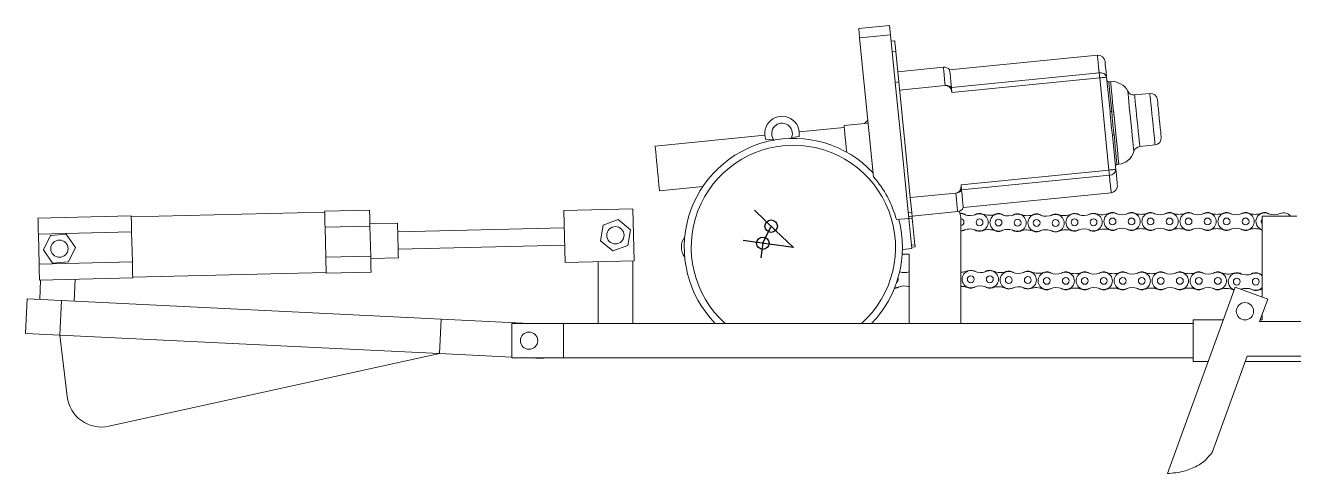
# Model space of a CAD drawing. Header units: millimetres. Extents: x 0 to 1189, y 0 to 841.
# Drawn here: x 878.4 to 951.8, y 421.9 to 447.8 of the extents above; entities that cross this region are included whole.
import ezdxf

# ---------------------------------------------------------------- set-up
doc = ezdxf.new("R2010")
doc.units = ezdxf.units.MM
doc.linetypes.add('CENTERX2', pattern=[20.32, 12.7, -2.54, 2.54, -2.54])

msp = doc.modelspace()

# ---------------------------------------------------------------- linework, layer by layer
at = {"color": 7, "linetype": 'Continuous', "lineweight": 15}
for p, q in [((926.657, 447.665), (928.448, 447.843)), ((928.502, 447.302), (928.448, 447.843)), ((926.711, 447.124), (926.657, 447.665)), ((926.711, 447.124), (928.502, 447.302)), ((927.513, 439.071), (926.711, 447.124)), ((928.776, 444.545), (928.502, 447.302)), ((928.738, 446.952), (928.539, 446.932)), ((928.6, 446.316), (928.799, 446.336)), ((928.799, 446.336), (928.975, 444.564)), ((940.479, 446.112), (931.921, 445.259)), ((931.557, 445.424), (928.916, 445.161)), ((932.022, 444.246), (940.58, 445.098)), ((928.776, 444.544), (928.975, 444.564)), ((928.776, 444.545), (928.776, 444.544)), ((928.776, 444.544), (929.153, 440.763)), ((928.975, 444.564), (929.362, 440.683)), ((931.663, 444.36), (929.022, 444.097)), ((940.609, 444.802), (932.052, 443.949)), ((941.141, 439.461), (940.609, 444.802)), ((941.007, 444.841), (941.204, 442.868)), ((941.239, 444.58), (941.135, 444.569)), ((943.513, 443.902), (942.63, 443.814)), ((927.203, 442.177), (925.81, 442.038)), ((921.224, 441.481), (914.874, 440.848)), ((921.289, 441.21), (921.715, 441.253)), ((921.773, 441.179), (921.715, 441.253)), ((922.776, 441.359), (923.203, 441.401)), ((925.82, 441.938), (923.214, 441.679)), ((941.343, 441.475), (941.539, 439.501)), ((929.561, 436.666), (929.153, 440.763)), ((929.362, 440.683), (929.643, 437.867)), ((942.927, 440.828), (943.81, 440.916)), ((941.611, 439.793), (941.715, 439.803)), ((927.408, 439.383), (927.481, 439.39)), ((932.583, 438.609), (941.141, 439.461)), ((941.171, 439.165), (932.613, 438.312)), ((915.132, 438.261), (917.635, 438.51)), ((932.283, 438.13), (929.643, 437.867)), ((929.643, 437.867), (929.729, 437.002)), ((932.714, 437.299), (941.272, 438.151)), ((884.549, 436.815), (879.15, 436.684)), ((895.747, 437.035), (884.55, 436.765)), ((898.345, 437.147), (895.745, 437.085)), ((913.589, 437.215), (909.591, 437.119)), ((909.663, 434.119), (909.591, 437.119)), ((913.662, 434.216), (913.589, 437.215)), ((929.53, 436.982), (929.729, 437.002)), ((929.749, 436.802), (932.389, 437.065)), ((898.367, 436.219), (895.768, 436.157)), ((895.768, 436.157), (895.81, 434.414)), ((899.963, 436.386), (898.364, 436.348)), ((898.367, 436.219), (898.409, 434.476)), ((909.615, 436.119), (899.976, 435.886)), ((911.864, 436.278), (911.711, 435.367)), ((912.729, 436.601), (911.864, 436.278)), ((913.442, 436.013), (912.729, 436.601)), ((928.842, 436.594), (929.561, 436.666)), ((929.749, 436.803), (929.55, 436.783)), ((929.76, 436.684), (929.561, 436.665)), ((929.736, 434.914), (929.561, 436.666)), ((929.915, 435.13), (929.76, 436.684)), ((932.576, 436.588), (932.576, 430.588)), ((950.016, 432.109), (950.016, 436.788)), ((952.016, 436.788), (950.016, 436.788)), ((884.571, 435.887), (879.173, 435.756)), ((879.173, 435.756), (879.215, 434.013)), ((879.867, 435.673), (879.473, 434.838)), ((880.788, 435.749), (879.867, 435.673)), ((881.314, 434.99), (880.788, 435.749)), ((884.571, 435.887), (884.613, 434.144)), ((911.711, 435.367), (912.423, 434.779)), ((913.289, 435.102), (913.442, 436.013)), ((949.955, 436.006), (950.016, 435.985)), ((879.473, 434.838), (879.999, 434.078)), ((880.92, 434.155), (881.314, 434.99)), ((900, 434.887), (909.639, 435.119)), ((912.423, 434.779), (913.289, 435.102)), ((929.188, 434.86), (929.736, 434.914)), ((929.716, 435.11), (929.915, 435.13)), ((929.927, 435.011), (929.728, 434.992)), ((884.613, 434.144), (879.215, 434.013)), ((879.999, 434.078), (880.92, 434.155)), ((898.409, 434.476), (895.81, 434.414)), ((898.412, 434.348), (900.012, 434.387)), ((913.662, 434.216), (909.663, 434.119)), ((911.576, 430.588), (911.576, 434.166)), ((913.576, 430.588), (913.576, 434.214)), ((929.177, 434.588), (929.576, 434.588)), ((929.576, 434.588), (929.576, 430.588)), ((884.636, 433.216), (879.237, 433.085)), ((884.634, 433.266), (895.831, 433.536)), ((898.431, 433.548), (895.832, 433.486)), ((928.947, 433.142), (928.934, 433.211)), ((929.03, 433.578), (929.05, 433.564)), ((929.539, 433.562), (929.576, 433.586)), ((879.303, 433.087), (879.249, 431.966)), ((881.308, 433.135), (881.246, 431.869)), ((929.576, 432.698), (929.539, 432.722)), ((948.458, 432.676), (944.531, 421.888)), ((948.395, 432.505), (948.329, 432.53)), ((948.458, 432.676), (950.337, 431.992)), ((948.847, 432.582), (948.801, 432.552)), ((878.517, 432.001), (878.42, 430.004)), ((878.517, 432.001), (880.515, 431.904)), ((880.515, 431.904), (880.418, 429.907)), ((902.489, 430.836), (880.515, 431.904)), ((949.862, 430.688), (950.337, 431.992)), ((950.016, 430.788), (950.016, 431.111)), ((902.489, 430.836), (902.392, 428.838)), ((907.601, 430.588), (902.489, 430.836)), ((906.576, 430.588), (906.576, 428.588)), ((909.576, 430.588), (906.576, 430.588)), ((909.576, 430.588), (909.576, 428.588)), ((909.576, 430.588), (946.016, 430.588)), ((946.016, 430.788), (946.016, 428.388)), ((946.016, 430.788), (947.77, 430.788)), ((954.134, 430.688), (949.862, 430.688)), ((949.899, 430.788), (950.016, 430.788)), ((878.42, 430.004), (880.418, 429.907)), ((902.392, 428.838), (880.418, 429.907)), ((880.838, 426.353), (880.418, 429.907)), ((902.392, 428.838), (883.253, 424.634)), ((906.576, 428.635), (902.392, 428.838)), ((909.576, 428.588), (906.576, 428.588)), ((908.385, 428.547), (907.552, 428.588)), ((908.387, 428.588), (908.385, 428.547)), ((909.576, 428.588), (946.016, 428.588)), ((946.016, 428.388), (946.897, 428.388)), ((947.108, 423.12), (949.134, 428.688)), ((949.025, 428.388), (956.016, 428.388)), ((949.134, 428.688), (954.134, 428.688))]:
    msp.add_line(p, q, dxfattribs=at)
at = {"color": 7, "linetype": 'CENTERX2'}
for p, q in [((921.848, 435.97), (920.617, 437.148)), ((921.11, 435.227), (921.588, 436.219)), ((921.467, 435.179), (919.966, 435.383)), ((922.875, 434.988), (921.848, 435.97)), ((921.11, 435.227), (920.994, 434.375)), ((922.875, 434.988), (921.467, 435.179))]:
    msp.add_line(p, q, dxfattribs=at)
at = {"color": 7, "linetype": 'Continuous', "lineweight": 15, "flags": 128}
for points in [[(928.738, 446.952), (928.74, 446.931), (928.748, 446.852), (928.761, 446.718), (928.778, 446.542), (928.799, 446.336)], [(940.916, 445.753), (940.92, 445.715), (940.931, 445.602), (940.95, 445.415), (940.975, 445.16), (941.007, 444.841)], [(932.022, 444.246), (931.99, 444.571), (931.963, 444.838), (931.943, 445.042), (931.929, 445.181), (931.922, 445.251), (931.921, 445.259)], [(940.58, 445.098), (940.583, 445.069), (940.586, 445.036), (940.589, 445.001), (940.593, 444.964), (940.597, 444.925), (940.601, 444.885), (940.605, 444.843), (940.609, 444.802)], [(932.052, 443.949), (932.047, 443.991), (932.043, 444.032), (932.039, 444.073), (932.035, 444.112), (932.032, 444.149), (932.028, 444.184), (932.025, 444.216), (932.022, 444.246)], [(941.007, 444.841), (941, 444.84), (940.977, 444.838), (940.94, 444.835), (940.891, 444.83), (940.83, 444.824), (940.762, 444.817), (940.687, 444.809), (940.609, 444.802)], [(943.95, 443.543), (943.954, 443.506), (943.965, 443.397), (943.982, 443.223), (944.005, 442.996), (944.031, 442.732), (944.059, 442.449)], [(941.306, 442.85), (941.287, 442.848), (941.268, 442.848), (941.25, 442.849), (941.235, 442.851), (941.222, 442.854), (941.212, 442.858), (941.206, 442.862), (941.204, 442.868)], [(925.964, 440.495), (925.941, 440.726), (925.91, 441.037), (925.881, 441.328), (925.856, 441.584), (925.835, 441.791), (925.82, 441.94), (925.812, 442.022), (925.81, 442.038)], [(944.059, 442.449), (944.088, 442.165), (944.114, 441.901), (944.137, 441.675), (944.154, 441.501), (944.165, 441.391), (944.168, 441.354)], [(941.343, 441.475), (941.344, 441.48), (941.349, 441.486), (941.358, 441.492), (941.37, 441.497), (941.384, 441.502), (941.401, 441.506), (941.42, 441.51), (941.439, 441.512)], [(915.132, 438.261), (915.132, 438.263), (915.127, 438.315), (915.115, 438.434), (915.097, 438.614), (915.074, 438.844), (915.047, 439.112), (915.018, 439.404), (914.988, 439.705), (914.959, 439.997), (914.932, 440.265), (914.909, 440.496), (914.892, 440.675), (914.88, 440.794), (914.875, 440.846), (914.874, 440.848)], [(941.141, 439.461), (941.219, 439.469), (941.293, 439.477), (941.362, 439.483), (941.423, 439.489), (941.472, 439.494), (941.509, 439.498), (941.531, 439.5), (941.539, 439.501)], [(941.141, 439.461), (941.145, 439.42), (941.149, 439.378), (941.153, 439.338), (941.157, 439.299), (941.161, 439.262), (941.164, 439.227), (941.168, 439.194), (941.171, 439.165)], [(941.539, 439.501), (941.571, 439.182), (941.596, 438.927), (941.615, 438.74), (941.626, 438.627), (941.63, 438.589)], [(932.613, 438.312), (932.61, 438.342), (932.607, 438.374), (932.603, 438.409), (932.6, 438.447), (932.596, 438.486), (932.592, 438.526), (932.588, 438.567), (932.583, 438.609)], [(932.714, 437.299), (932.713, 437.308), (932.706, 437.377), (932.692, 437.516), (932.672, 437.72), (932.645, 437.987), (932.613, 438.312)], [(884.549, 436.815), (884.551, 436.736), (884.553, 436.644), (884.555, 436.542), (884.558, 436.429), (884.561, 436.306), (884.564, 436.174), (884.568, 436.034), (884.571, 435.887)], [(895.745, 437.085), (895.747, 437.006), (895.75, 436.915), (895.752, 436.812), (895.755, 436.699), (895.758, 436.576), (895.761, 436.444), (895.764, 436.304), (895.768, 436.157)], [(898.345, 437.147), (898.347, 437.068), (898.349, 436.977), (898.351, 436.875), (898.354, 436.762), (898.357, 436.639), (898.36, 436.507), (898.364, 436.367), (898.367, 436.219)], [(929.729, 437.002), (929.733, 436.963), (929.736, 436.925), (929.74, 436.891), (929.743, 436.861), (929.745, 436.836), (929.747, 436.818), (929.748, 436.806), (929.749, 436.803)], [(932.783, 436.889), (932.588, 436.944), (932.511, 436.944)], [(879.15, 436.684), (879.152, 436.605), (879.154, 436.514), (879.157, 436.412), (879.16, 436.299), (879.163, 436.176), (879.166, 436.044), (879.169, 435.904), (879.173, 435.756)], [(899.963, 436.386), (899.964, 436.365), (899.966, 436.274), (899.97, 436.117), (899.975, 435.906), (899.981, 435.656), (899.988, 435.387)], [(929.749, 436.803), (929.749, 436.8), (929.749, 436.794), (929.75, 436.784), (929.752, 436.77), (929.753, 436.753), (929.755, 436.733), (929.758, 436.71), (929.76, 436.684)], [(899.988, 435.387), (899.994, 435.117), (900, 434.867), (900.005, 434.656), (900.009, 434.499), (900.011, 434.408), (900.012, 434.387)], [(932.576, 435.926), (932.749, 435.965), (932.855, 436.023)], [(932.576, 435.946), (932.579, 435.946), (932.775, 435.998)], [(929.915, 435.13), (929.918, 435.104), (929.92, 435.081), (929.922, 435.061), (929.924, 435.044), (929.925, 435.03), (929.926, 435.02), (929.927, 435.013), (929.927, 435.011)], [(879.215, 434.013), (879.218, 433.866), (879.222, 433.726), (879.225, 433.594), (879.228, 433.471), (879.231, 433.358), (879.233, 433.256), (879.235, 433.164), (879.237, 433.085)], [(884.613, 434.144), (884.617, 433.996), (884.62, 433.856), (884.623, 433.724), (884.626, 433.601), (884.629, 433.488), (884.631, 433.386), (884.634, 433.295), (884.636, 433.216)], [(895.81, 434.414), (895.813, 434.266), (895.817, 434.126), (895.82, 433.994), (895.823, 433.871), (895.826, 433.758), (895.828, 433.656), (895.83, 433.565), (895.832, 433.486)], [(898.409, 434.476), (898.413, 434.329), (898.416, 434.189), (898.419, 434.057), (898.422, 433.934), (898.425, 433.821), (898.427, 433.719), (898.43, 433.628), (898.431, 433.548)], [(949.858, 433.477), (949.943, 433.444), (950.016, 433.422)], [(928.942, 432.682), (928.75, 432.642), (928.738, 432.642)]]:
    msp.add_lwpolyline(points, dxfattribs=at)
at = {"color": 8, "linetype": 'Continuous', "lineweight": 15, "flags": 128}
for points in [[(940.58, 445.098), (940.547, 445.423), (940.521, 445.69), (940.5, 445.895), (940.487, 446.033), (940.48, 446.103), (940.479, 446.112)], [(931.663, 444.36), (931.629, 444.701), (931.601, 444.982), (931.579, 445.196), (931.565, 445.342), (931.557, 445.415), (931.557, 445.424)], [(941.135, 444.569), (941.136, 444.56), (941.143, 444.491), (941.156, 444.353), (941.176, 444.151), (941.202, 443.892), (941.233, 443.582), (941.268, 443.231), (941.306, 442.85)], [(941.477, 442.191), (941.436, 442.606), (941.396, 443.008), (941.358, 443.386), (941.324, 443.727), (941.295, 444.021), (941.271, 444.26), (941.254, 444.436), (941.243, 444.543), (941.239, 444.58)], [(942.581, 440.536), (942.581, 440.538), (942.575, 440.591), (942.563, 440.714), (942.544, 440.901), (942.52, 441.145), (942.491, 441.435), (942.459, 441.761), (942.424, 442.107), (942.389, 442.461), (942.355, 442.807), (942.322, 443.133), (942.293, 443.423), (942.269, 443.667), (942.25, 443.854), (942.238, 443.977), (942.233, 444.03), (942.233, 444.033)], [(942.63, 443.814), (942.63, 443.811), (942.635, 443.759), (942.647, 443.64), (942.665, 443.459), (942.688, 443.224), (942.716, 442.948), (942.746, 442.642), (942.778, 442.321)], [(943.661, 442.409), (943.629, 442.73), (943.599, 443.036), (943.571, 443.312), (943.548, 443.547), (943.53, 443.728), (943.518, 443.847), (943.513, 443.899), (943.513, 443.902)], [(941.715, 439.803), (941.711, 439.84), (941.701, 439.947), (941.683, 440.123), (941.659, 440.362), (941.63, 440.656), (941.596, 440.997), (941.559, 441.375), (941.519, 441.777), (941.477, 442.191)], [(942.778, 442.321), (942.81, 442), (942.841, 441.694), (942.868, 441.418), (942.892, 441.183), (942.91, 441.002), (942.922, 440.883), (942.927, 440.831), (942.927, 440.828)], [(943.81, 440.916), (943.81, 440.919), (943.805, 440.971), (943.793, 441.09), (943.775, 441.271), (943.751, 441.506), (943.724, 441.782), (943.693, 442.088), (943.661, 442.409)], [(941.439, 441.512), (941.477, 441.131), (941.512, 440.78), (941.543, 440.47), (941.569, 440.211), (941.589, 440.009), (941.603, 439.872), (941.61, 439.802), (941.611, 439.793)], [(941.272, 438.151), (941.271, 438.16), (941.264, 438.23), (941.25, 438.368), (941.23, 438.573), (941.203, 438.84), (941.171, 439.165)], [(932.389, 437.065), (932.388, 437.075), (932.381, 437.148), (932.366, 437.293), (932.345, 437.508), (932.317, 437.789), (932.283, 438.13)]]:
    msp.add_lwpolyline(points, dxfattribs=at)
at = {"color": 7, "linetype": 'Continuous', "lineweight": 15}
for centre, radius in [((912.576, 435.69), 0.5), ((933.652, 436.436), 0.2), ((934.752, 436.426), 0.2), ((935.852, 436.416), 0.2), ((936.952, 436.406), 0.2), ((938.052, 436.396), 0.2), ((939.151, 436.442), 0.2), ((940.251, 436.442), 0.2), ((941.35, 436.488), 0.2), ((942.45, 436.488), 0.2), ((943.55, 436.488), 0.2), ((944.65, 436.488), 0.2), ((945.75, 436.488), 0.2), ((946.85, 436.488), 0.2), ((947.95, 436.488), 0.2), ((949.05, 436.488), 0.2), ((880.393, 434.914), 0.5), ((933.147, 433.142), 0.2), ((934.247, 433.142), 0.2), ((935.346, 433.096), 0.2), ((936.446, 433.096), 0.2), ((937.545, 433.05), 0.2), ((938.645, 433.05), 0.2), ((939.745, 433.05), 0.2), ((940.845, 433.05), 0.2), ((941.945, 433.05), 0.2), ((943.045, 433.05), 0.2), ((944.145, 433.05), 0.2), ((945.245, 433.05), 0.2), ((946.345, 433.05), 0.2), ((947.445, 433.05), 0.2), ((948.544, 433.004), 0.2), ((949.644, 433.004), 0.2), ((949.016, 431.288), 0.5), ((907.576, 429.588), 0.5)]:
    msp.add_circle(centre, radius, dxfattribs=at)
at = {"color": 7, "linetype": 'Continuous'}
for centre in [(921.588, 436.219), (921.11, 435.227)]:
    msp.add_circle(centre, 0.36, dxfattribs=at)
at = {"color": 7, "linetype": 'Continuous', "lineweight": 15}
for centre, radius, start, end in [((940.518, 445.714), 0.4, 5.68797, 95.68797), ((931.596, 445.026), 0.4, 35.68797, 95.68797), ((940.659, 444.747), 0.361, 15.20939, 102.76812), ((931.723, 443.926), 0.438, 46.92928, 97.88038), ((941.125, 444.669), 0.1, 185.68797, 275.68797), ((941.338, 443.585), 1, 26.6128, 95.68797), ((942.59, 444.212), 0.4, 206.6128, 275.68797), ((943.552, 443.504), 0.4, 5.68797, 95.68797), ((922.219, 441.58), 1, 349.70795, 201.66799), ((922.219, 441.58), 0.6, 338.37589, 213.00005), ((928.5, 440.698), 2.098, 128.73522, 135.98508), ((922.875, 434.988), 6.314, 43.03989, 224.17414), ((943.77, 441.314), 0.4, 275.68797, 5.68797), ((941.616, 440.798), 1, 275.68797, 344.76313), ((942.967, 440.43), 0.4, 95.68797, 164.76313), ((941.62, 439.693), 0.1, 95.68797, 185.68797), ((922.875, 434.988), 6.179, 15.06997, 41.36199), ((941.179, 439.525), 0.361, 268.60596, 356.16843), ((932.256, 438.567), 0.438, 273.49452, 324.44811), ((941.232, 438.549), 0.4, 275.68797, 5.68797), ((929.642, 437.867), 0.000241, 342.01267, 25.61548), ((932.349, 437.463), 0.4, 275.68797, 335.68797), ((931.576, 436.588), 1, 0, 29.24052), ((932.552, 436.446), 0.52, 53.28103, 95.39144), ((933.111, 437.742), 0.913, 248.95509, 292.49879), ((933.652, 436.436), 0.52, 67.50815, 125.22931), ((933.652, 436.436), 0.5, 246.46103, 112.49879), ((934.214, 437.794), 0.95, 247.50815, 291.45168), ((934.752, 436.426), 0.5, 62.4647, 296.49513), ((934.752, 436.426), 0.52, 53.28103, 111.45168), ((935.311, 437.722), 0.913, 248.95509, 292.49879), ((935.852, 436.416), 0.52, 67.50815, 125.22931), ((935.852, 436.416), 0.5, 246.46103, 112.49879), ((936.414, 437.774), 0.95, 247.50815, 291.45168), ((936.952, 436.406), 0.5, 62.4647, 296.49513), ((936.952, 436.406), 0.52, 53.28104, 111.45168), ((937.511, 437.702), 0.913, 248.95509, 292.49879), ((938.052, 436.396), 0.52, 70.43115, 125.22931), ((938.052, 436.396), 0.5, 246.46103, 112.49879), ((938.544, 437.781), 0.95, 250.43115, 294.37469), ((939.151, 436.442), 0.5, 62.98478, 297.01522), ((939.151, 436.442), 0.52, 53.80112, 114.37469), ((939.698, 437.743), 0.913, 249.47517, 293.01888), ((940.251, 436.442), 0.52, 70.43115, 125.7494), ((940.251, 436.442), 0.5, 246.98112, 113.01888), ((940.743, 437.827), 0.95, 250.43115, 294.37469), ((941.35, 436.488), 0.5, 62.98478, 297.01522), ((941.35, 436.488), 0.52, 53.80112, 114.37469), ((941.897, 437.789), 0.913, 249.47517, 293.01888), ((942.45, 436.488), 0.52, 68.02823, 125.7494), ((942.45, 436.488), 0.5, 246.98112, 113.01888), ((943, 437.851), 0.95, 248.02823, 291.97177), ((943.55, 436.488), 0.5, 62.98478, 297.01522), ((943.55, 436.488), 0.52, 53.80112, 111.97177), ((944.097, 437.789), 0.913, 249.47517, 293.01888), ((944.65, 436.488), 0.52, 68.02823, 125.7494), ((944.65, 436.488), 0.5, 246.98112, 113.01888), ((945.2, 437.851), 0.95, 248.02823, 291.97177), ((945.75, 436.488), 0.5, 62.98478, 297.01522), ((945.75, 436.488), 0.52, 53.80112, 111.97177), ((946.297, 437.789), 0.913, 249.47517, 293.01888), ((946.85, 436.488), 0.52, 68.02823, 125.7494), ((946.85, 436.488), 0.5, 246.98112, 113.01888), ((947.4, 437.851), 0.95, 248.02823, 291.97177), ((947.95, 436.488), 0.5, 62.98478, 297.01522), ((947.95, 436.488), 0.52, 53.80112, 111.97177), ((948.497, 437.789), 0.913, 249.47517, 293.01888), ((949.05, 436.488), 0.52, 68.02823, 125.7494), ((949.05, 436.488), 0.5, 246.98112, 113.01888), ((949.6, 437.851), 0.95, 248.02823, 291.97177), ((950.15, 436.488), 0.5, 62.98478, 254.54158), ((950.15, 436.488), 0.52, 53.80112, 111.97177), ((950.697, 437.789), 0.913, 249.47517, 293.01888), ((951.25, 436.488), 0.5, 36.79907, 113.01888), ((922.875, 434.988), 6.314, 315.82586, 14.86698), ((932.552, 436.446), 0.2, 277.02851, 83.43841), ((941.897, 435.187), 0.913, 66.98112, 110.52483), ((943, 435.125), 0.95, 68.02823, 111.97177), ((944.097, 435.187), 0.913, 66.98112, 110.52483), ((945.2, 435.125), 0.95, 68.02823, 111.97177), ((946.297, 435.187), 0.913, 66.98112, 110.52483), ((947.4, 435.125), 0.95, 68.02823, 111.97177), ((948.497, 435.187), 0.913, 66.98112, 110.52483), ((949.6, 435.125), 0.95, 68.02823, 111.97177), ((950.15, 436.488), 0.2, 131.78577, 180), ((950.15, 436.488), 0.2, 180, 228.21423), ((917.396, 435.014), 1, 143.53825, 215.91267), ((933.087, 435.14), 0.913, 66.46103, 110.00474), ((933.652, 436.436), 0.52, 233.73052, 291.45168), ((934.189, 435.068), 0.95, 67.50815, 111.45168), ((934.752, 436.426), 0.52, 247.50815, 305.67879), ((935.287, 435.12), 0.913, 66.46103, 110.00474), ((935.852, 436.416), 0.52, 233.73052, 291.45168), ((936.389, 435.048), 0.95, 67.50815, 111.45168), ((936.952, 436.406), 0.52, 247.50815, 305.67879), ((937.487, 435.1), 0.913, 66.46103, 110.00474), ((938.052, 436.396), 0.52, 233.73051, 294.37469), ((938.658, 435.057), 0.95, 70.43115, 114.37469), ((939.151, 436.442), 0.52, 250.43115, 306.19888), ((939.698, 435.141), 0.913, 66.98112, 110.52483), ((940.251, 436.442), 0.52, 234.2506, 294.37469), ((940.857, 435.103), 0.95, 70.43115, 114.37469), ((941.35, 436.488), 0.52, 250.43115, 306.19888), ((942.45, 436.488), 0.52, 234.2506, 291.97177), ((943.55, 436.488), 0.52, 248.02823, 306.19888), ((944.65, 436.488), 0.52, 234.2506, 291.97177), ((945.75, 436.488), 0.52, 248.02823, 306.19888), ((946.85, 436.488), 0.52, 234.2506, 291.97177), ((947.95, 436.488), 0.52, 248.02823, 306.19888), ((949.05, 436.488), 0.52, 234.2506, 291.97177), ((928.747, 433.142), 0.2, 304.97964, 0), ((929.299, 434.443), 0.913, 252.75398, 287.66499), ((932.597, 434.505), 0.95, 268.78232, 291.97177), ((933.147, 433.142), 0.5, 66.98112, 293.01888), ((933.147, 433.142), 0.52, 54.2506, 111.97177), ((933.699, 434.443), 0.913, 246.98112, 290.52483), ((934.247, 433.142), 0.52, 65.62531, 126.19888), ((934.247, 433.142), 0.5, 242.98478, 117.01522), ((934.853, 434.481), 0.95, 245.62531, 289.56885), ((935.346, 433.096), 0.5, 66.98112, 293.01888), ((935.346, 433.096), 0.52, 54.2506, 109.56885), ((935.898, 434.397), 0.913, 246.98112, 290.52483), ((936.446, 433.096), 0.52, 65.62531, 126.19888), ((936.446, 433.096), 0.5, 242.98478, 117.01522), ((937.052, 434.435), 0.95, 245.62531, 289.56885), ((937.545, 433.05), 0.5, 66.98112, 293.01888), ((937.545, 433.05), 0.52, 54.2506, 109.56885), ((938.097, 434.35), 0.913, 246.98112, 290.52483), ((938.645, 433.05), 0.52, 68.02823, 126.19888), ((938.645, 433.05), 0.5, 242.98478, 117.01522), ((939.195, 434.413), 0.95, 248.02823, 291.97177), ((939.745, 433.05), 0.5, 66.98112, 293.01888), ((939.745, 433.05), 0.52, 54.2506, 111.97177), ((940.297, 434.35), 0.913, 246.98112, 290.52483), ((940.845, 433.05), 0.52, 68.02823, 126.19888), ((940.845, 433.05), 0.5, 242.98478, 117.01522), ((941.395, 434.413), 0.95, 248.02823, 291.97177), ((941.945, 433.05), 0.5, 66.98112, 293.01888), ((941.945, 433.05), 0.52, 54.2506, 111.97177), ((942.497, 434.35), 0.913, 246.98112, 290.52483), ((943.045, 433.05), 0.52, 68.02823, 126.19888), ((943.045, 433.05), 0.5, 242.98478, 117.01522), ((943.595, 434.413), 0.95, 248.02823, 291.97177), ((944.145, 433.05), 0.5, 66.98112, 293.01888), ((944.145, 433.05), 0.52, 54.2506, 111.97177), ((944.697, 434.35), 0.913, 246.98112, 290.52483), ((945.245, 433.05), 0.52, 68.02823, 126.19888), ((945.245, 433.05), 0.5, 242.98478, 117.01522), ((945.795, 434.413), 0.95, 248.02823, 291.97177), ((946.345, 433.05), 0.5, 66.98112, 293.01888), ((946.345, 433.05), 0.52, 54.2506, 111.97177), ((946.897, 434.35), 0.913, 246.98112, 290.52483), ((947.445, 433.05), 0.52, 65.62531, 126.19888), ((947.445, 433.05), 0.5, 242.98478, 117.01522), ((948.051, 434.389), 0.95, 245.62531, 289.56885), ((948.544, 433.004), 0.5, 66.98112, 253.57777), ((948.544, 433.004), 0.52, 54.2506, 109.56885), ((949.096, 434.304), 0.913, 246.98112, 290.52483), ((949.644, 433.004), 0.52, 65.62531, 126.19888), ((949.644, 433.004), 0.5, 41.78759, 117.01522), ((928.747, 433.142), 0.52, 268.14543, 305.7494), ((929.299, 431.841), 0.913, 72.33501, 113.01888), ((932.597, 431.779), 0.95, 68.02823, 91.21768), ((933.147, 433.142), 0.52, 248.02823, 305.7494), ((933.699, 431.841), 0.913, 69.47517, 113.01888), ((934.247, 433.142), 0.52, 233.80112, 289.56885), ((934.739, 431.757), 0.95, 65.62531, 109.56885), ((935.346, 433.096), 0.52, 245.62531, 305.7494), ((935.898, 431.795), 0.913, 69.47517, 113.01888), ((936.446, 433.096), 0.52, 233.80112, 289.56885), ((936.938, 431.711), 0.95, 65.62531, 109.56885), ((937.545, 433.05), 0.52, 245.62531, 305.7494), ((938.097, 431.749), 0.913, 69.47517, 113.01888), ((938.645, 433.05), 0.52, 233.80112, 291.97177), ((939.195, 431.686), 0.95, 68.02823, 111.97177), ((939.745, 433.05), 0.52, 248.02823, 305.7494), ((940.297, 431.749), 0.913, 69.47517, 113.01888), ((940.845, 433.05), 0.52, 233.80112, 291.97177), ((941.395, 431.686), 0.95, 68.02823, 111.97177), ((941.945, 433.05), 0.52, 248.02823, 305.7494), ((942.497, 431.749), 0.913, 69.47517, 113.01888), ((943.045, 433.05), 0.52, 233.80112, 291.97177), ((943.595, 431.686), 0.95, 68.02823, 111.97177), ((944.145, 433.05), 0.52, 248.02823, 305.7494), ((944.697, 431.749), 0.913, 69.47517, 113.01888), ((945.245, 433.05), 0.52, 233.80112, 291.97177), ((945.795, 431.686), 0.95, 68.02823, 111.97177), ((946.345, 433.05), 0.52, 248.02823, 305.7494), ((946.897, 431.749), 0.913, 69.47517, 113.01888), ((947.445, 433.05), 0.52, 233.80112, 289.56885), ((947.937, 431.665), 0.95, 65.62531, 109.56885), ((949.096, 431.703), 0.913, 69.47517, 110.31413), ((949.644, 433.004), 0.52, 233.80112, 289.56885), ((949.644, 433.004), 0.5, 242.98478, 318.21241), ((950.136, 431.618), 0.95, 97.22943, 109.56885), ((882.824, 426.588), 2, 186.73779, 282.3895)]:
    msp.add_arc(centre, radius, start, end, dxfattribs=at)
at = {"color": 8, "linetype": 'Continuous', "lineweight": 15}
msp.add_arc((922.875, 434.988), 5.914, 311.92917, 228.07083, dxfattribs=at)
at = {"color": 7, "linetype": 'Continuous', "lineweight": 15}
for points, knots in [([(932.052, 443.949), (932.041, 444.017), (932.024, 444.127), (931.936, 444.259), (931.833, 444.336), (931.735, 444.363), (931.679, 444.361), (931.663, 444.36)], [0, 0, 0, 0, 0.320825, 0.527294, 0.734737, 0.922529, 1, 1, 1, 1]), ([(941.343, 441.475), (941.32, 441.664), (941.266, 442.126), (941.227, 442.592), (941.204, 442.868)], [0, 0, 0, 0, 0.409743, 1, 1, 1, 1]), ([(941.306, 442.85), (941.316, 442.722), (941.337, 442.462), (941.378, 442.006), (941.417, 441.693), (941.439, 441.512)], [0, 0, 0, 0, 0.291096, 0.590473, 1, 1, 1, 1]), ([(922.776, 441.359), (922.774, 441.353), (922.763, 441.323), (922.741, 441.291), (922.723, 441.265)], [0, 0, 0, 0, 0.184542, 1, 1, 1, 1]), ([(932.283, 438.13), (932.318, 438.137), (932.388, 438.151), (932.476, 438.217), (932.544, 438.308), (932.592, 438.442), (932.587, 438.546), (932.583, 438.609)], [0, 0, 0, 0, 0.167968, 0.335595, 0.509751, 0.702449, 1, 1, 1, 1]), ([(944.531, 421.888), (944.848, 421.921), (945.441, 421.983), (946.189, 422.27), (946.748, 422.652), (946.989, 422.965), (947.108, 423.12)], [0, 0, 0, 0, 0.3224228, 0.6020333, 0.8032842, 1, 1, 1, 1])]:
    msp.add_open_spline(points, degree=3, knots=knots, dxfattribs=at)

doc.saveas('drawing.dxf')
